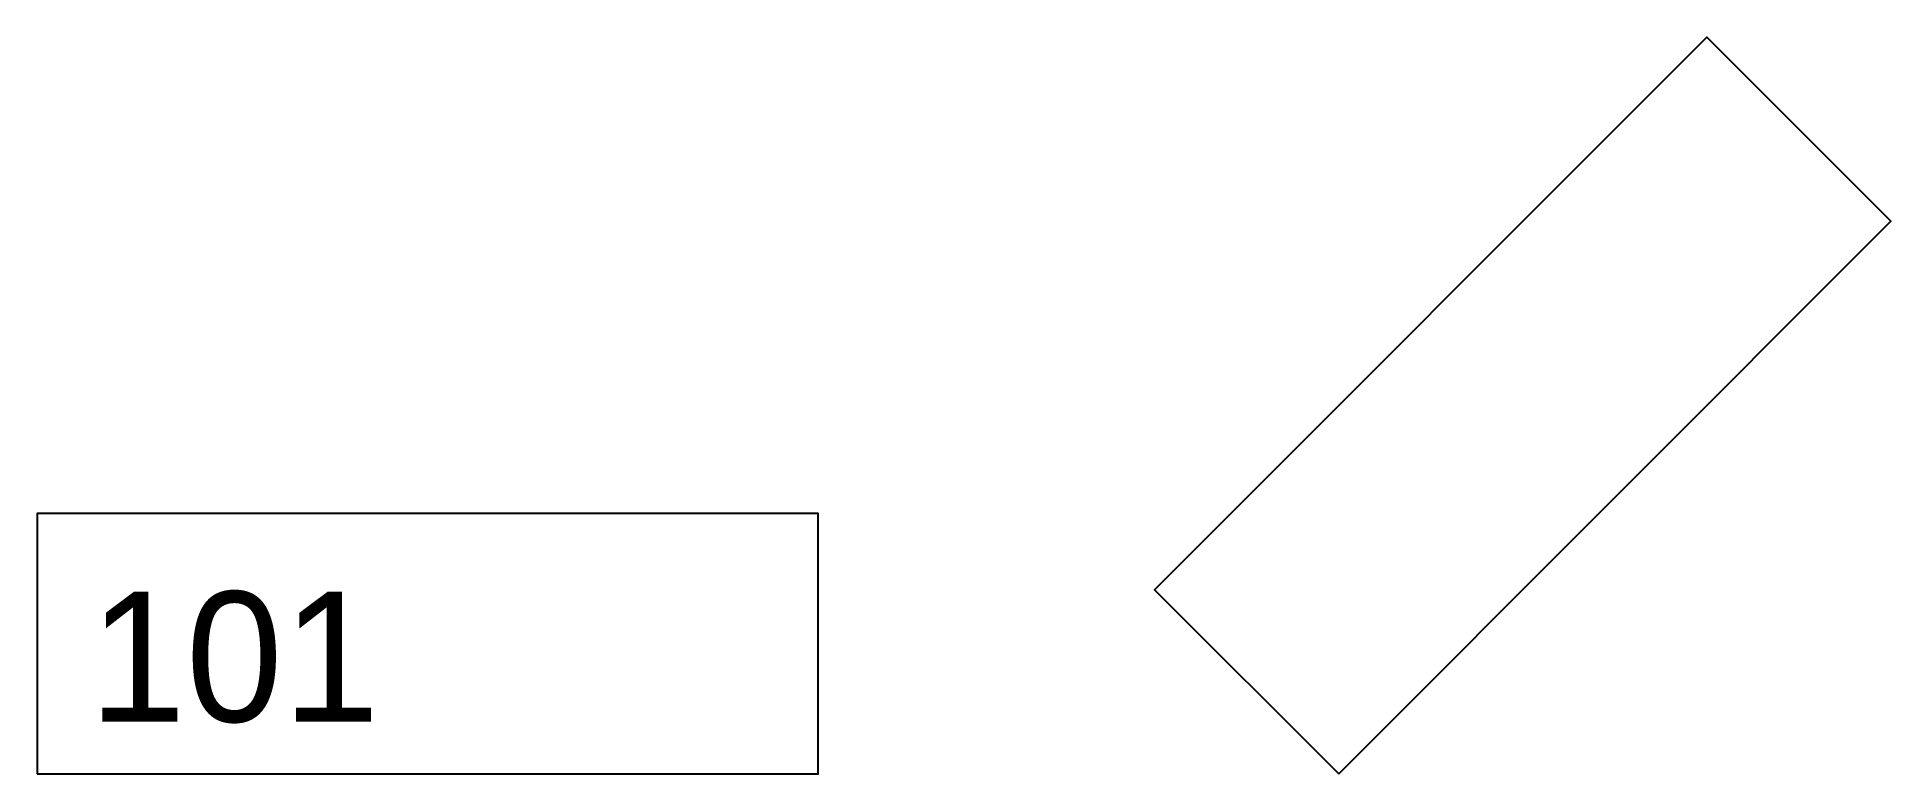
# Model space of a CAD drawing. Header units: metres. Extents: x 0 to 71.2, y 0 to 28.3.
import ezdxf

# ---------------------------------------------------------------- set-up
doc = ezdxf.new("R2010")
doc.units = ezdxf.units.M
doc.header["$MEASUREMENT"] = 0

# ---------------------------------------------------------------- blocks, each defined once
blk = doc.blocks.new('TAG')
blk.add_lwpolyline([(0, 0), (30, 0), (30, 10), (0, 10)], close=True)
blk.add_attdef('ROOM', (2, 2), '', height=5)

msp = doc.modelspace()

# ---------------------------------------------------------------- block references
at = {"rotation": 45}
msp.add_blockref('TAG', (50, 0), dxfattribs=at)
msp.add_blockref('TAG', (0, 0)).add_auto_attribs({'ROOM': '101'})

doc.saveas('drawing.dxf')
